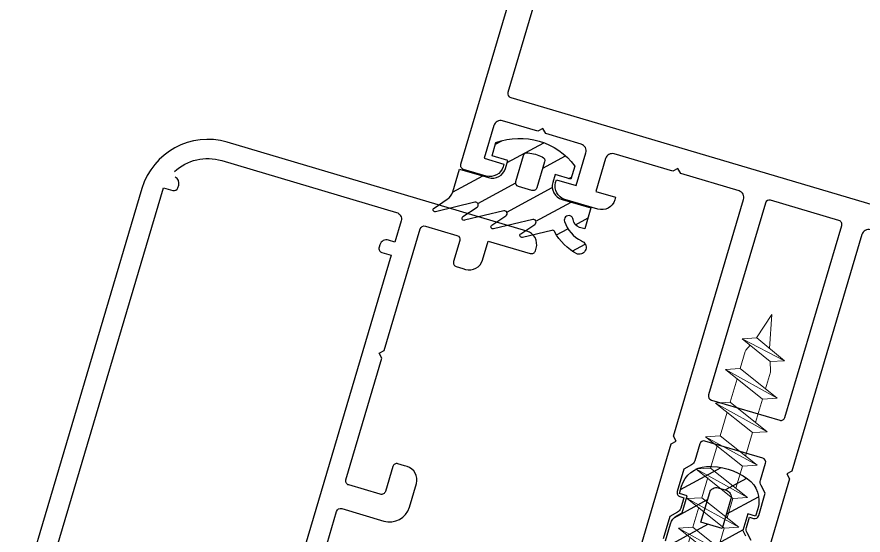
# Model space of a CAD drawing. Header units: millimetres. Extents: x 62878 to 70819, y -67946 to -61850.
# Drawn here: x 67140.18 to 67146.35, y -67052.78 to -67049 of the extents above; entities that cross this region are included whole.
import ezdxf

# ---------------------------------------------------------------- set-up
doc = ezdxf.new("R2010")
doc.units = ezdxf.units.MM
doc.layers.add('DOGRAMA', color=171, linetype='Continuous', lineweight=0)
pattern_1 = [(28.49895813237898, (67042.62976604298, -67011.93218804909), (-0.075746416285702, 0.1395135940325284), [])]

# ---------------------------------------------------------------- blocks, each defined once
blk = doc.blocks.new('a2we')
at = {"lineweight": 5, "ltscale": 0.5}
for p, q in [((-196.0144480926461, -415.2868589025547), (-196.5925912144022, -417.2488821181558)), ((-196.0144480926461, -415.2868589025547), (-195.4639709594615, -417.7110762494052)), ((-197.5747968978259, -417.6063757508618), (-196.5747276986959, -417.2423803302317)), ((-194.1582851917165, -418.2620245979042), (-197.5747968978259, -417.6063757508618)), ((-195.1583543907882, -418.6260200186506), (-197.5747968978259, -417.6063757508618)), ((-196.5747276986959, -417.2423803302317), (-194.1582851917165, -418.2620245979042)), ((-196.8896500078097, -417.895480952812), (-197.0961171580722, -418.3448917148726)), ((-194.1582851917165, -418.2620245979042), (-195.1583543907882, -418.6260200186506)), ((-197.1143788935161, -419.7428166739272), (-197.1143788935161, -418.4283854465556)), ((-195.1583543907882, -418.6260200186506), (-194.9264251741961, -419.2953524503964)), ((-194.9154016761394, -420.634479622855), (-194.9154016761394, -419.3608343693425)), ((-198.1144480926461, -420.1068120946153), (-197.1143788935161, -419.7428166739268)), ((-194.9154016761721, -421.4039929561312), (-198.1144480926461, -420.1068120946153)), ((-193.9153324771005, -421.0399975355008), (-198.1144480926461, -420.1068120946153)), ((-197.1143788935161, -419.7428166739268), (-193.9153324771005, -421.0399975355008)), ((-197.1143788935161, -419.7428166739268), (-193.9153324771005, -421.0399975355008)), ((-197.1143788935161, -422.2969096404012), (-197.1143788935162, -420.512330007273)), ((-193.9153324771005, -421.0399975355008), (-194.9154016761721, -421.4039929561312)), ((-194.9154016761721, -423.1885725893157), (-194.9154016761721, -421.4039929561312)), ((-198.1144480926461, -422.6609050610894), (-197.1143788935161, -422.2969096404012)), ((-194.9154016761721, -423.9580859226053), (-198.1144480926461, -422.6609050610894)), ((-193.9153324771005, -423.594090501975), (-198.1144480926461, -422.6609050610894)), ((-197.1143788935161, -422.2969096404012), (-193.9153324771005, -423.594090501975)), ((-197.1143788935161, -422.2969096404012), (-193.9153324771005, -423.594090501975)), ((-197.1143788935161, -424.8510026068752), (-197.1143788935162, -423.0664229737469)), ((-193.9153324771005, -423.594090501975), (-194.9154016761721, -423.9580859226053)), ((-194.9154016761721, -425.7426655557898), (-194.9154016761721, -423.9580859226053)), ((-198.1144480926461, -425.2149980275636), (-197.1143788935161, -424.8510026068752)), ((-197.1143788935161, -424.8510026068752), (-193.9153324771005, -426.1481834684492)), ((-197.1143788935161, -424.8510026068752), (-193.9153324771005, -426.1481834684492)), ((-194.9154016761721, -426.5121788890793), (-198.1144480926461, -425.2149980275636)), ((-193.9153324771005, -426.1481834684492), (-198.1144480926461, -425.2149980275636)), ((-197.1143788935161, -427.3050955733496), (-197.1143788935162, -425.6205159402211)), ((-193.9153324771005, -426.1481834684492), (-194.9154016761721, -426.5121788890793)), ((-194.9154016761721, -428.1967585222638), (-194.9154016761721, -426.5121788890793)), ((-198.1144480926461, -427.669090994038), (-197.1143788935161, -427.3050955733496)), ((-197.1143788935161, -427.3050955733496), (-193.9153324771005, -428.6022764349236)), ((-197.1143788935161, -427.3050955733496), (-193.9153324771005, -428.6022764349236)), ((-194.9154016761721, -428.9662718555534), (-198.1144480926461, -427.669090994038)), ((-193.9153324771005, -428.6022764349236), (-198.1144480926461, -427.669090994038)), ((-197.1143788935161, -429.5591885398237), (-197.1143788935161, -428.0237477951896)), ((-193.9153324771005, -428.6022764349236), (-194.9154016761721, -428.9662718555534)), ((-194.9154016761721, -430.450851488738), (-194.9154016761721, -428.9662718555534)), ((-198.1144480926461, -429.9231839605702), (-197.1143788935161, -429.5591885398237)), ((-194.9154016761721, -431.2203648220857), (-198.1144480926461, -429.9231839605702)), ((-193.9153324771005, -430.8563694013976), (-198.1144480926461, -429.9231839605702)), ((-197.1143788935161, -429.5591885398237), (-193.9153324771005, -430.8563694013976)), ((-197.1143788935161, -429.5591885398237), (-193.9153324771005, -430.8563694013976)), ((-197.1143788935161, -431.8132815063559), (-197.1143788935161, -430.2778407616635)), ((-193.9153324771005, -430.8563694013976), (-194.9154016761721, -431.2203648220857)), ((-194.9154016761721, -432.7049444552304), (-194.9154016761721, -431.2203648220857)), ((-198.1144480926461, -432.177276926986), (-197.1143788935161, -431.8132815063559)), ((-197.1143788935161, -431.8132815063559), (-193.9153324771005, -433.1104623678716)), ((-197.1143788935161, -431.8132815063559), (-193.9153324771005, -433.1104623678716)), ((-194.9154016761721, -433.4744577885599), (-198.1144480926461, -432.177276926986)), ((-193.9153324771005, -433.1104623678716), (-198.1144480926461, -432.177276926986)), ((-197.1143788935161, -434.0673744728301), (-197.1143788935161, -432.5319337281958)), ((-193.9153324771005, -433.1104623678716), (-194.9154016761721, -433.4744577885599)), ((-194.9154016761721, -434.9590374217446), (-194.9154016761721, -433.4744577885599)), ((-198.1144480926461, -434.4313698935184), (-197.1143788935161, -434.0673744728301)), ((-197.1143788935161, -434.0673744728301), (-193.9153324771005, -435.364555334404)), ((-197.1143788935161, -434.0673744728301), (-193.9153324771005, -435.364555334404)), ((-194.9154016761721, -435.7285507550341), (-198.1144480926461, -434.4313698935184)), ((-193.9153324771005, -435.364555334404), (-198.1144480926461, -434.4313698935184)), ((-197.1143788935161, -436.3642339800811), (-197.1143788935161, -434.7860266946118)), ((-193.9153324771005, -435.364555334404), (-194.9154016761721, -435.7285507550341)), ((-194.9154016761721, -437.2558969289955), (-194.9154016761721, -435.7285507550341)), ((-198.1144480926461, -436.7282294008277), (-197.1143788935161, -436.3642339800811)), ((-194.9154016761721, -438.0254102623434), (-198.1144480926461, -436.7282294008277)), ((-193.9153324771005, -437.6614148416551), (-198.1144480926461, -436.7282294008277)), ((-197.1143788935161, -436.3642339800811), (-193.9153324771005, -437.6614148416551)), ((-197.1143788935161, -436.3642339800811), (-193.9153324771005, -437.6614148416551)), ((-197.1143788935161, -438.6610934873901), (-197.1143788935161, -437.1337473134849)), ((-193.9153324771005, -437.6614148416551), (-194.9154016761721, -438.0254102623434)), ((-194.9154016761721, -439.5527564362646), (-194.9154016761721, -438.0254102623434)), ((-198.1144480926461, -439.0250889080787), (-197.1143788935161, -438.6610934873901)), ((-197.1143788935161, -438.6610934873901), (-193.9153324771005, -439.9582743489061)), ((-197.1143788935161, -438.6610934873901), (-193.9153324771005, -439.9582743489061)), ((-194.9154016761721, -440.3222697695944), (-198.1144480926461, -439.0250889080787)), ((-193.9153324771005, -439.9582743489061), (-198.1144480926461, -439.0250889080787)), ((-197.1143788935161, -440.9579529946993), (-197.1143788935161, -439.430606820736)), ((-193.9153324771005, -439.9582743489061), (-194.9154016761721, -440.3222697695944)), ((-194.9154016761721, -441.849615943574), (-194.9154016761721, -440.3222697695944)), ((-198.1144480926461, -441.3219484153295), (-197.1143788935161, -440.9579529946993)), ((-197.1143788935161, -440.9579529946993), (-193.9153324771005, -442.2551338562151)), ((-194.9154016761721, -442.6191292769035), (-198.1144480926461, -441.3219484153295)), ((-193.9153324771005, -442.2551338562151), (-198.1144480926461, -441.3219484153295)), ((-197.1143788935161, -443.2537258831643), (-197.1143788935161, -441.7274663280053)), ((-193.9153324771005, -442.2551338562151), (-194.9154016761721, -442.6191292769035)), ((-194.9154016761721, -444.1453888320787), (-194.9154016761721, -442.6191292769035)), ((-198.1144480926461, -443.6177213039109), (-197.1143788935161, -443.2537258831643)), ((-194.9154016761721, -444.9149021654266), (-198.1144480926461, -443.6177213039109)), ((-193.9153324771005, -444.5509067447383), (-198.1144480926461, -443.6177213039109)), ((-197.1143788935161, -443.2537258831643), (-193.9153324771005, -444.5509067447383)), ((-197.1143788935161, -445.5538642814245), (-197.1143788935161, -444.0232392165685)), ((-193.9153324771005, -444.5509067447383), (-194.9154016761721, -444.9149021654266)), ((-194.9154016761721, -446.4455272302989), (-194.9154016761721, -444.9149021654266)), ((-198.1144480926461, -445.9178597020545), (-197.1143788935161, -445.5538642814245)), ((-193.9153324771005, -446.8510451429402), (-198.1144480926461, -445.9178597020545)), ((-194.9154016761721, -447.2150405636282), (-198.1144480926461, -445.9178597020545)), ((-197.1143788935161, -445.5538642814245), (-193.9153324771005, -446.8510451429402)), ((-197.1143788935161, -445.5538642814245), (-193.9153324771005, -446.8510451429402)), ((-197.1143788935161, -447.8540026795677), (-197.1143788935161, -446.3233776147298)), ((-193.9153324771005, -446.8510451429402), (-194.9154016761721, -447.2150405636282)), ((-194.9154016761721, -448.7456656284821), (-194.9154016761721, -447.2150405636282)), ((-197.1143788935161, -447.8540026795677), (-198.1144480926461, -448.2179981003141)), ((-193.9153324771005, -449.1511835411412), (-197.1143788935161, -447.8540026795677)), ((-194.9154016761721, -449.5151789618299), (-198.1144480926461, -448.2179981003141)), ((-198.1144480926461, -448.2179981003141), (-193.9153324771005, -449.1511835411412)), ((-197.1143788935161, -450.1541410778275), (-197.1143788935161, -448.6235160129718)), ((-193.9153324770423, -449.1511835411412), (-194.9154016761721, -449.5151789618299)), ((-194.9154016761723, -451.0458040266858), (-194.9154016761721, -449.5151789618299)), ((-198.1144480926461, -450.5181364984577), (-197.1143788935161, -450.1541410778275)), ((-197.1143788935161, -450.1541410778275), (-193.9153324770423, -451.4513219393434)), ((-194.9154016761721, -451.8153173600317), (-198.1144480926461, -450.5181364984577)), ((-193.9153324770423, -451.4513219393434), (-198.1144480926461, -450.5181364984577)), ((-197.1143788935161, -453.2868589025547), (-197.1143788935162, -450.9236544111328)), ((-193.9153324770423, -451.4513219393434), (-194.9154016761721, -451.8153173600317)), ((-194.9154016761721, -453.2868589025547), (-194.9154016761721, -451.8153173600317)), ((-192.7980524524961, -453.2868589025547), (-199.230843732796, -453.2868589025547)), ((-199.230843732796, -454.5827171301502), (-199.230843732796, -453.2868589025547)), ((-192.7980524524961, -454.5827171301502), (-192.7980524524961, -453.2868589025547))]:
    blk.add_line(p, q, dxfattribs=at)
blk.add_lwpolyline([(-196.4690204826777, -455.6637351848848), (-196.1125089353335, -455.3998333582319), (-195.9163872499585, -455.3998333582319), (-195.5598757026143, -455.6637351848848)], dxfattribs=at)
for centre, radius, start, end in [((-196.9143788935627, -418.4283854465556), 0.2, 155.3251238657465, 180), ((-195.115401676151, -419.3608343693425), 0.2, 0, 19.11162363728389), ((-195.6603624057317, -449.5292358589606), 6.187568978619671, 234.757305859688, 262.4904896380407), ((-196.3685337795604, -449.5292358589606), 6.187568978619673, 277.5095103619591, 305.2426941403116)]:
    blk.add_arc(centre, radius, start, end, dxfattribs=at)

msp = doc.modelspace()

# ---------------------------------------------------------------- hatches: boundary and pattern name
at = {"layer": 'DOGRAMA', "lineweight": -2}
h = msp.add_hatch(dxfattribs=at)
h.set_pattern_fill('ANSI31', color=256, scale=0.05, angle=343.5027534101681, style=0)
h.set_pattern_definition(pattern_1)
edge = h.paths.add_edge_path()
edge.add_arc((67143.25949648095, -67050.24277870255), 0.1000000004382098, 303.4989579512763, 343.4989579532663)
edge.add_line((67143.35537793831, -67050.27118198096), (67143.40453775894, -67050.1052322903))
edge.add_line((67143.40453775894, -67050.1052322903), (67143.61547696419, -67050.16771950157))
edge.add_arc((67143.64388024207, -67050.07183804494), 0.09999999959698572, 253.498958122651, 343.498958122651)
edge.add_line((67143.7397616987, -67050.10024132283), (67143.75680366604, -67050.04271244867))
edge.add_line((67143.75680366604, -67050.04271244867), (67143.6417459173, -67050.00862851489))
edge.add_line((67143.6417459173, -67050.00862851489), (67143.67014919528, -67049.91274705791))
edge.add_arc((67143.8441804546, -67050.38148272054), 0.5000000006348455, 36.62906048575462, 110.36885577670839, ccw=False)
edge.add_line((67144.24543793811, -67050.08316672605), (67144.21703466012, -67050.17904818257))
edge.add_line((67144.21703466012, -67050.17904818257), (67144.10197691042, -67050.14496424928))
edge.add_line((67144.10197691042, -67050.14496424928), (67144.08493494403, -67050.20249312342))
edge.add_arc((67144.18081640123, -67050.23089640116), 0.100000000113757, 163.4989582973199, 253.498958299688)
edge.add_line((67144.15241312349, -67050.32677785838), (67144.36335232877, -67050.3892650699))
edge.add_line((67144.36335232877, -67050.3892650699), (67144.31805619951, -67050.5421720289))
edge.add_line((67144.31805619951, -67050.5421720289), (67144.28020278149, -67050.53095858633))
edge.add_arc((67144.29866491196, -67050.46863563912), 0.06500000008004392, 185.0896228461899, 253.4989583604525, ccw=False)
edge.add_arc((67144.2013606559, -67050.4773020491), 0.03268943080250254, 5.089622628949344, 198.9292373171548)
edge.add_arc((67144.40058882938, -67050.41178510344), 0.2424115899851912, 198.3014915684956, 243.8082639755836)
edge.add_arc((67144.27812157843, -67050.67688157629), 0.05002797738960657, -105.5288830049015, 71.98435328725111, ccw=False)
edge.add_arc((67144.42974157172, -67050.39192903486), 0.3717812404000167, 206.9989372232451, 243.65045771253762, ccw=False)
edge.add_arc((67144.0821186048, -67050.57221194316), 0.02000000006785916, 35.11329521401332, 103.4989581063781)
edge.add_line((67144.07745005115, -67050.55276445979), (67143.86349046275, -67050.60412749718))
edge.add_arc((67143.85998904755, -67050.58954188463), 0.01500000005977113, 123.4989580004617, 283.49895798206217, ccw=False)
edge.add_line((67143.85171022022, -67050.5770334467), (67143.95438249796, -67050.50907883396))
edge.add_arc((67143.94334406125, -67050.49240091689), 0.02000000007113955, 303.4989589524122, 463.4989589154962)
edge.add_line((67143.93867550732, -67050.47295343358), (67143.65255125746, -67050.54164028565))
edge.add_arc((67143.64904984225, -67050.52705467325), 0.01499999991827206, 123.4989580761544, 283.4989581118111, ccw=False)
edge.add_line((67143.64077101497, -67050.51454623541), (67143.74344329181, -67050.44659162244))
edge.add_arc((67143.73240485555, -67050.42991370529), 0.01999999989497113, 303.4989577366893, 463.4989577075207)
edge.add_line((67143.72773630207, -67050.41046622205), (67143.44161205218, -67050.47915307413))
edge.add_arc((67143.43811063698, -67050.46456746162), 0.0150000000280745, 123.49895787708061, 283.49895795396327, ccw=False)
edge.add_line((67143.42983180968, -67050.45205902366), (67143.53250408744, -67050.38410441116))
edge.add_arc((67143.52146565072, -67050.36742649395), 0.02000000020051889, 303.4989587570897, 463.4989588279157)
edge.add_line((67143.51679709679, -67050.3479790105), (67143.23067284693, -67050.4166658626))
edge.add_arc((67143.22717143172, -67050.40208025007), 0.01500000004562122, 123.4989579847884, 283.498957995037, ccw=False)
edge.add_line((67143.2188926044, -67050.38957181215), (67143.31468866311, -67050.32616828893))
edge = h.paths.add_edge_path(flags=16)
edge.add_line((67144.02501375694, -67050.0526981146), (67143.9691711932, -67050.24120686545))
edge.add_arc((67143.94040675601, -67050.23268588202), 0.03000000008869038, 253.4989580754522, 343.4989581020997, ccw=False)
edge.add_line((67143.93188577256, -67050.2614503192), (67143.83600431509, -67050.23304704121))
edge.add_arc((67143.84452529828, -67050.2042826038), 0.03000000024166704, 163.4989586547614, 253.4989586814089, ccw=False)
edge.add_line((67143.81576086086, -67050.19576162059), (67143.87160342556, -67050.00725286997))
edge.add_arc((67143.90036786291, -67050.01577385335), 0.03000000022563597, 81.26539246287888, 163.4989582955222, ccw=False)
edge.add_arc((67143.84418045332, -67050.38148271988), 0.4000000003044566, 65.73252383178271, 81.26539216792997, ccw=False)
edge.add_arc((67143.99624931994, -67050.04417713126), 0.02999999988678913, -16.501041813988195, 65.73252400049017, ccw=False)
h = msp.add_hatch(dxfattribs=at)
h.set_pattern_fill('ANSI31', color=256, scale=0.05, angle=343.5027534101681, style=0)
h.set_pattern_definition(pattern_1)
edge = h.paths.add_edge_path(flags=16)
edge.add_arc((67145.27748217128, -67052.4788794736), 0.04999999970964048, 73.49895870592968, 163.4989587011934, ccw=False)
edge.add_line((67145.29168380972, -67052.43093874521), (67145.34921268458, -67052.44798071208))
edge.add_arc((67145.33501104558, -67052.49592144079), 0.05000000019174563, -16.501041829410724, 73.49895818657768, ccw=False)
edge.add_line((67145.38295177429, -67052.5101230798), (67145.31904439811, -67052.72585635791))
edge.add_line((67145.31904439811, -67052.72585635791), (67145.1656340677, -67052.68041111303))
edge.add_line((67145.1656340677, -67052.68041111303), (67145.22954144291, -67052.46467783516))
h.paths.add_polyline_path([(67145.12302915021, -67052.82423329873), (67145.27643948162, -67052.8696785436), (67145.1983304669, -67053.13335255043), (67145.04492013555, -67053.08790730558)], flags=16)
edge = h.paths.add_edge_path()
edge.add_arc((67145.38864993097, -67052.52609491139), 0.2000000001767135, -16.50104170741639, 54.06517717241229, ccw=False)
edge.add_line((67145.58041284533, -67052.58290146687), (67145.5644205396, -67052.63688698347))
edge.add_line((67145.5644205396, -67052.63688698347), (67145.50689166474, -67052.61984501658))
edge.add_line((67145.50689166474, -67052.61984501658), (67145.47045472643, -67052.742845845))
edge.add_line((67145.47045472643, -67052.742845845), (67145.49117773297, -67052.78101452971))
edge.add_arc((67145.40329515396, -67052.82872880774), 0.1000000001093121, -16.50104186877968, 28.49895813352549, ccw=False)
edge.add_line((67145.49917661108, -67052.85713208576), (67145.46216873833, -67052.98206022881))
edge.add_line((67145.46216873833, -67052.98206022881), (67145.40463986434, -67052.96501826191))
edge.add_line((67145.40463986434, -67052.96501826191), (67145.36820292607, -67053.08801909031))
edge.add_line((67145.36820292607, -67053.08801909031), (67145.44358666567, -67053.22686468768))
edge.add_line((67145.44358666567, -67053.22686468768), (67145.54741120304, -67053.25762096999))
edge.add_line((67145.54741120304, -67053.25762096999), (67145.47640300757, -67053.49732461294))
edge.add_line((67145.47640300757, -67053.49732461294), (67145.53854537438, -67053.4635855232))
edge.add_line((67145.53854537438, -67053.4635855232), (67146.01795266071, -67053.60560191335))
edge.add_line((67146.01795266071, -67053.60560191335), (67145.92513291702, -67053.91893519343))
edge.add_arc((67145.63748854521, -67053.83372535852), 0.3000000010021084, 283.49895799654945, 343.49895799847116, ccw=False)
edge.add_line((67145.70751684942, -67054.12543760923), (67145.22980681469, -67054.24011645428))
edge.add_arc((67145.22280398436, -67054.21094522931), 0.02999999998596209, 193.4989578447914, 283.4989578718157, ccw=False)
edge.add_line((67145.19363275939, -67054.21794805962), (67145.17962709806, -67054.15960560968))
edge.add_arc((67145.20879832316, -67054.15260277949), 0.03000000007934305, 103.49895757020983, 193.4989575431854, ccw=False)
edge.add_line((67145.20179549296, -67054.12343155438), (67145.57845344124, -67054.0330112255))
edge.add_arc((67145.53176790442, -67053.83853639303), 0.1999999995344396, 283.4989582732466, 345.4185556173257)
edge.add_arc((67145.63089754165, -67053.85597472888), 0.100000000009385, 340.7841105071284, 493.4989581168202)
edge.add_arc((67145.49322926479, -67053.7108973517), 0.09999999954474074, 253.498958218582, 313.4989582218484, ccw=False)
edge.add_line((67145.46482598707, -67053.80677880833), (67145.15149025671, -67053.7139583391))
edge.add_arc((67145.1372886176, -67053.7618990677), 0.05000000012714328, 73.49895802551559, 163.4989580255156)
edge.add_line((67145.08934788899, -67053.74769742858), (67145.07515047246, -67053.79562390418))
edge.add_arc((67145.02720974432, -67053.78142226554), 0.04999999954426416, 253.49895840157342, 343.49895840157336, ccw=False)
edge.add_line((67145.01300810569, -67053.82936299368), (67144.82124519077, -67053.77255643749))
edge.add_arc((67144.83544682956, -67053.724615709), 0.04999999992045849, 163.4989583553602, 253.4989583553602, ccw=False)
edge.add_line((67144.78750610107, -67053.71041407021), (67144.80170351759, -67053.66248759441))
edge.add_arc((67144.75376278957, -67053.64828595519), 0.04999999959797229, 343.4989577241433, 433.4989577241432)
edge.add_line((67144.76796442879, -67053.60034522717), (67144.45462869841, -67053.50752475792))
edge.add_arc((67144.48303197659, -67053.4116433014), 0.09999999958198202, 193.4989579426324, 253.498957946189, ccw=False)
edge.add_arc((67144.28855714358, -67053.45832883737), 0.1000000002771685, 13.49895806162677, 166.2138056550168)
edge.add_arc((67144.38119042016, -67053.49769705655), 0.2000000002638592, 161.5793608458613, 223.4989581893962)
edge.add_line((67144.23611304251, -67053.63536533395), (67144.50274831813, -67053.91635052093))
edge.add_arc((67144.48098671126, -67053.93700076247), 0.03000000015230424, -46.50104218295348, 43.49895779791598, ccw=False)
edge.add_line((67144.5016369528, -67053.95876236932), (67144.45811373927, -67054.00006285241))
edge.add_arc((67144.43746349833, -67053.97830124613), 0.0299999993193894, 223.4989577557036, 313.4989577365731, ccw=False)
edge.add_line((67144.41570189205, -67053.99895148707), (67144.07753208118, -67053.64258188324))
edge.add_arc((67144.29514814746, -67053.43607946754), 0.2999999999811352, 163.4989581580685, 223.4989581578178, ccw=False)
edge.add_line((67144.00750377639, -67053.35086963372), (67144.1003235201, -67053.03753635363))
edge.add_line((67144.1003235201, -67053.03753635363), (67144.5797308046, -67053.17955274333))
edge.add_line((67144.5797308046, -67053.17955274333), (67144.61346989429, -67053.24169511106))
edge.add_line((67144.61346989429, -67053.24169511106), (67144.6844780888, -67053.00199146837))
edge.add_line((67144.6844780888, -67053.00199146837), (67144.78830262614, -67053.03274775068))
edge.add_line((67144.78830262614, -67053.03274775068), (67144.92714822417, -67052.95736401148))
edge.add_line((67144.92714822417, -67052.95736401148), (67144.9635851616, -67052.83436318308))
edge.add_line((67144.9635851616, -67052.83436318308), (67144.90605628768, -67052.8173212162))
edge.add_line((67144.90605628768, -67052.8173212162), (67144.9430641605, -67052.69239307339))
edge.add_arc((67145.03894561742, -67052.72079635123), 0.09999999986363782, 118.49895819780659, 163.498958193997, ccw=False)
edge.add_line((67144.9912313394, -67052.63291377248), (67145.02940002456, -67052.61219076616))
edge.add_line((67145.02940002456, -67052.61219076616), (67145.0658369629, -67052.48918993774))
edge.add_line((67145.0658369629, -67052.48918993774), (67145.00830808899, -67052.47214797088))
edge.add_line((67145.00830808899, -67052.47214797088), (67145.02430039474, -67052.41816245475))
edge.add_arc((67145.21606330866, -67052.47496901054), 0.1999999998399237, 92.93273929349118, 163.4989581731216, ccw=False)
edge.add_arc((67145.22990306436, -67052.74511473197), 0.4704999991808504, 54.06517701460962, 92.93273924975489, ccw=False)

# ---------------------------------------------------------------- linework, layer by layer
at = {"layer": 'DOGRAMA', "lineweight": -2, "ltscale": 0.5}
for points in [[(67144.70436038403, -67052.93487444833), (67144.9486285743, -67052.1102939181), (67144.98591399498, -67052.09005046435), (67144.96567054075, -67052.05276504371), (67145.4769295445, -67050.32689881779, 0.4142135623730951), (67145.4431904557, -67050.26475645005), (67145.01830043516, -67050.13888988816), (67144.99805698189, -67050.10160446752), (67144.96077156128, -67050.12184792127), (67144.5323166141, -67049.9949253092, 0.4142135623730951), (67144.47017424641, -67050.02866439869), (67144.39916605188, -67050.2683680414), (67144.54298823667, -67050.31097295837), (67144.5373075818, -67050.33014924944, -0.4142135623729619), (67144.41302284638, -67050.39762742868), (67144.17331920323, -67050.32661923346, -0.4142135623728953), (67144.10584102469, -67050.20233449872), (67144.11152168049, -67050.18315820744), (67144.25534386617, -67050.22576312415), (67144.32635206159, -67049.98605948171, 0.4142135623730951), (67144.29261297095, -67049.92391711423), (67144.03373303742, -67049.84722826348), (67144.01348958415, -67049.80994284307), (67143.97620416354, -67049.83018629707), (67143.71732422906, -67049.75349744655, 0.4142135623730951), (67143.65518186131, -67049.78723653582), (67143.58417366684, -67050.02694017852), (67143.72799585253, -67050.06954509548), (67143.72231519673, -67050.08872138681, -0.4142135623728953), (67143.59803046135, -67050.15619956581), (67143.43503198432, -67050.10791399305, -0.4142135623729288), (67143.41478853102, -67050.07062857265), (67146.40849403109, -67039.96472300323, -0.4142135623729288)], [(67142.40466636722, -67052.95240809485), (67142.50833833203, -67052.60244077667, -0.4142135623730951), (67142.54562375264, -67052.58219732293), (67142.85244441443, -67052.67308781244, 0.4142135623730951), (67143.03887151756, -67052.57187054392), (67143.08999741683, -67052.39928392127, 0.4142135623730951), (67143.0225192383, -67052.27499918628), (67143.00334294699, -67052.26931853074), (67142.95540221874, -67052.25511689174, 0.4142135623730951), (67142.91811679813, -67052.2753603455), (67142.86415057004, -67052.45753511359, -0.4142135623730951), (67142.82686514943, -67052.47777856757), (67142.59674965192, -67052.40961070049, -0.4142135623730951), (67142.57650619862, -67052.37232528008), (67142.83923652067, -67051.48542180241), (67142.8189930665, -67051.44813638178), (67142.85627848707, -67051.42789292826), (67143.11900880822, -67050.54098945059, -0.4142135623730951), (67143.15629422889, -67050.52074599707), (67143.38640972547, -67050.58891386417, -0.4142135623730951), (67143.40665317874, -67050.62619928479), (67143.3612079343, -67050.7796096159, 0.4142135623730951), (67143.38145138757, -67050.81689503632), (67143.42939211681, -67050.83109667529), (67143.44856840812, -67050.83677733132, 0.4142135623730951), (67143.57285314352, -67050.76929915209), (67143.61403789656, -67050.63027103944), (67143.92085855929, -67050.72116152893, 0.4142135623730951), (67143.95814397992, -67050.70091807544), (67143.96382463476, -67050.68174178366, 0.4142135623730951), (67143.8963464562, -67050.55745704893), (67141.7102492355, -67049.9098623108, 0.4142135623730951), (67141.08882556017, -67050.2472532058), (67140.17708033771, -67053.32504797609, 0.4142135623730951)], [(67141.32615773633, -67050.12281201717, -0.2621398995659221), (67141.6704846469, -67050.04409635041), (67142.9457080251, -67050.42185994766, -0.4142135623730951), (67142.9794471148, -67050.48400231535), (67142.93400187042, -67050.63741264648), (67142.88606114124, -67050.6232110075, 0.4142135623730951), (67142.82391877443, -67050.65695009676), (67142.81823811773, -67050.67612638853, 0.4142135623730951), (67142.83848157196, -67050.71341180895), (67142.90559859242, -67050.73329410348), (67142.13018910223, -67053.35085787992), (67140.4714398961, -67052.85948117076), (67141.24684938537, -67050.24191739429), (67141.31396640587, -67050.26179968905, 0.4142135623730951), (67141.35125182645, -67050.24155623508), (67141.35693248131, -67050.22237994378, 0.3618128521052944), (67141.33164301078, -67050.16360341855)], [(67146.4020050255, -67050.54878923013, 0.4142135623730951), (67146.33986265873, -67050.5825283194), (67145.828603655, -67052.30839454559), (67145.79131823436, -67052.32863799956), (67145.81156168766, -67052.36592342019), (67145.56729349736, -67053.1905039502, -0.4142135623730951)], [(67145.53247092979, -67052.81515426145), (67145.5018659737, -67052.75878449871, -0.1989123673797732), (67145.49786653415, -67052.72072572068), (67145.52038730119, -67052.64470196342), (67145.54915173817, -67052.65322294687, 0.4142135623729841), (67145.58643715878, -67052.63297949312), (67145.6347227311, -67052.46998101611), (67145.60411777404, -67052.41361125314, -0.1989123673797501), (67145.60011833452, -67052.37555247534), (67145.63684074103, -67052.25158798984, 0.4142135623729288), (67145.6165972868, -67052.21430256944), (67145.19471887534, -67052.08932814594, 0.4142135623725959), (67145.15743345566, -67052.10957159991), (67145.12071105008, -67052.23353608565, -0.1989123673796753), (67145.09662746015, -67052.26327573587), (67145.04025769787, -67052.29388069289), (67144.99197212464, -67052.45687916968, 0.4142135623736503), (67145.01221557791, -67052.49416459007), (67145.04098001489, -67052.5026855735), (67145.0184592497, -67052.57870933074, -0.1989123673797502), (67144.99437565976, -67052.60844898119), (67144.93800589658, -67052.63905393821), (67144.8897203243, -67052.80205241476, 0.4142135623732063)]]:
    msp.add_lwpolyline(points, format="xyb", dxfattribs=at)
msp.add_lwpolyline([(67150.34830158684, -67043.63491597063), (67150.44771306025, -67043.29933087072), (67150.97885435924, -67041.50634762475, 0.4142135623730953), (67150.95861090408, -67041.46906220411), (67146.56724017323, -67040.16819207235, 0.4142135623730951), (67146.52995475353, -67040.18843552632), (67145.99881345453, -67041.98141877251), (67145.89940198208, -67042.31700387197), (67143.75779482158, -67049.54646573114, 0.4142135623730951), (67143.77803827485, -67049.58375115154), (67148.16940900672, -67050.88462128333, 0.4142135623722071), (67148.20669442734, -67050.86437782935)], format="xyb", close=True, dxfattribs=at)
at = {"layer": 'DOGRAMA', "lineweight": -2}
for points in [[(67143.31468866311, -67050.32616828893, 0.176326980708443), (67143.35537793831, -67050.27118198096), (67143.40453775894, -67050.1052322903), (67143.61547696419, -67050.16771950157, 0.4142135623726288), (67143.7397616987, -67050.10024132283), (67143.75680366604, -67050.04271244867), (67143.6417459173, -67050.00862851489), (67143.67014919528, -67049.91274705791, -0.3333333333332321), (67144.24543793811, -67050.08316672605), (67144.21703466012, -67050.17904818257), (67144.10197691042, -67050.14496424928), (67144.08493494403, -67050.20249312342, 0.4142135623730951), (67144.15241312349, -67050.32677785838), (67144.36335232877, -67050.3892650699), (67144.31805619951, -67050.5421720289), (67144.28020278149, -67050.53095858633, -0.3076847592325163), (67144.23392119717, -67050.47440204243, 1.128701775594264), (67144.17043907134, -67050.4879065054, 0.2012120834862478), (67144.29359406637, -67050.62930636595, -0.9785310008383128), (67144.26472788263, -67050.72508331313, -0.1612998685773607), (67144.09847893022, -67050.56070804143, 0.3075716929248266), (67144.07745005115, -67050.55276445979), (67143.86349046275, -67050.60412749718, -0.8390996311771568), (67143.85171022022, -67050.5770334467), (67143.95438249796, -67050.50907883396, 0.8390996311749109), (67143.93867550732, -67050.47295343358), (67143.65255125746, -67050.54164028565, -0.8390996311813727), (67143.64077101497, -67050.51454623541), (67143.74344329181, -67050.44659162244, 0.8390996311751685), (67143.72773630207, -67050.41046622205), (67143.44161205218, -67050.47915307413, -0.8390996311750223), (67143.42983180968, -67050.45205902366), (67143.53250408744, -67050.38410441116, 0.8390996311790603), (67143.51679709679, -67050.3479790105), (67143.23067284693, -67050.4166658626, -0.8390996311813727), (67143.2188926044, -67050.38957181215)], [(67144.02501375694, -67050.0526981146), (67143.9691711932, -67050.24120686545, -0.414213562374205), (67143.93188577256, -67050.2614503192), (67143.83600431509, -67050.23304704121, -0.4142135623730951), (67143.81576086086, -67050.19576162059), (67143.87160342556, -67050.00725286997, -0.3750467088372598), (67143.90492359869, -67049.98612178284, -0.0678788880673013), (67144.0085792279, -67050.01682802958, -0.3750467088370437)], [(67145.22954144291, -67052.46467783516, -0.4142135623730951), (67145.29168380972, -67052.43093874521), (67145.34921268458, -67052.44798071208, -0.4142135623730951), (67145.38295177429, -67052.5101230798), (67145.31904439811, -67052.72585635791), (67145.1656340677, -67052.68041111303)]]:
    msp.add_lwpolyline(points, format="xyb", close=True, dxfattribs=at)
at = {"layer": 'DOGRAMA', "lineweight": -2, "ltscale": 5}
msp.add_lwpolyline([(67145.77744512401, -67051.9177760556), (67146.19213298318, -67050.51790678347, 0.4142135623730951), (67146.17188952892, -67050.48062136305), (67145.67330595318, -67050.33292431712, 0.4142135623730951), (67145.63602053255, -67050.35316777088), (67145.22133267342, -67051.75303704351, 0.4142135623730951), (67145.24157612669, -67051.79032246389), (67145.74015970337, -67051.93801950959, 0.4142135623730951)], format="xyb", close=True, dxfattribs=at)
at = {"layer": 'DOGRAMA', "lineweight": -2}
msp.add_lwpolyline([(67144.90605628768, -67052.8173212162), (67144.9430641605, -67052.69239307339, -0.1989123673796753), (67144.9912313394, -67052.63291377248), (67145.02940002456, -67052.61219076616), (67145.0658369629, -67052.48918993774), (67145.00830808899, -67052.47214797088), (67145.02430039474, -67052.41816245475, -0.3180171180316094), (67145.20583058697, -67052.27523095372, -0.1712365548905719), (67145.50602284505, -67052.36415788933, -0.3180171180317411), (67145.58041284533, -67052.58290146687), (67145.5644205396, -67052.63688698347), (67145.50689166474, -67052.61984501658), (67145.47045472643, -67052.742845845), (67145.49117773297, -67052.78101452971, -0.198912367379756)], format="xyb", dxfattribs=at)

# ---------------------------------------------------------------- block references
at = {"layer": 'DOGRAMA', "linetype": 'ByBlock', "lineweight": -2, "xscale": 0.09999999997988827, "yscale": 0.09999999997988827, "zscale": 0.09999999997988827, "rotation": 343.4989581280163}
msp.add_blockref('a2we', (67176.27200218028, -67016.91413734833), dxfattribs=at)

doc.saveas('drawing.dxf')
